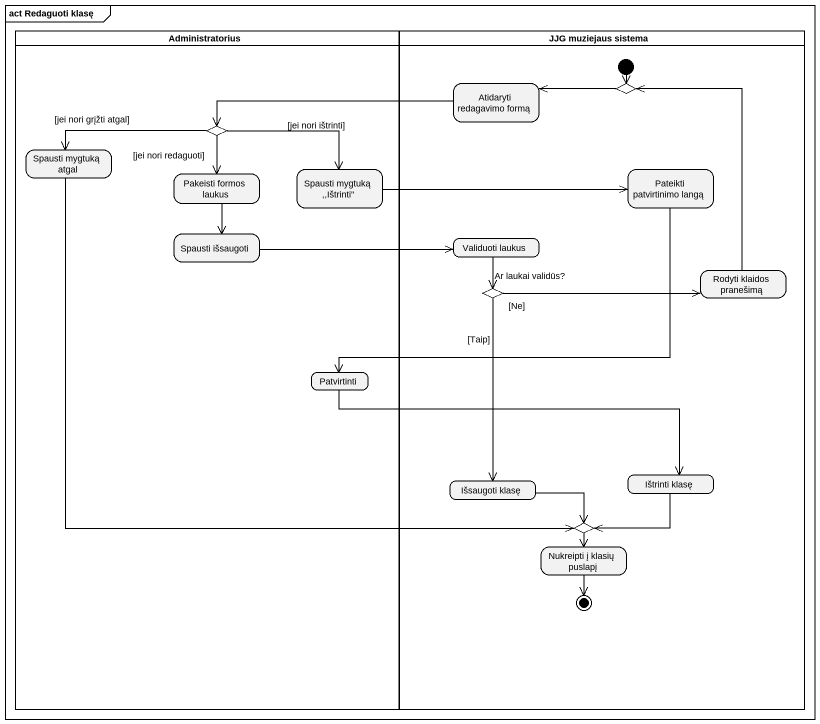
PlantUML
@startuml
mainframe act Redaguoti klasę
hide empty description
state Administratorius <<partition>> {
  state choice2 <<choice>>
  state "Spausti mygtuką atgal" as Spausti_mygtuką_atgal
  state "Pakeisti formos laukus" as Pakeisti_formos_laukus
  state "Spausti mygtuką ,,Ištrinti''" as Spausti_mygtuką_Ištrinti
  state "Spausti išsaugoti" as Spausti_išsaugoti
  state Patvirtinti
}
state "JJG muziejaus sistema" as JJG_muziejaus_sistema <<partition>> {
  state "Atidaryti redagavimo formą" as Atidaryti_redagavimo_formą
  state choice1 <<choice>>
  state "Pateikti patvirtinimo langą" as Pateikti_patvirtinimo_langą
  state "Validuoti laukus" as Validuoti_laukus
  state choice3 <<choice>>
  state "Rodyti klaidos pranešimą" as Rodyti_klaidos_pranešimą
  state "Išsaugoti klasę" as Išsaugoti_klasę
  state "Ištrinti klasę" as Ištrinti_klasę
  state choice4 <<choice>>
  state "Nukreipti į klasių puslapį" as Nukreipti_į_klasių_puslapį
  [*] --> choice1
  Nukreipti_į_klasių_puslapį --> [*]
}
Atidaryti_redagavimo_formą -left-> choice2
choice1 -left-> Atidaryti_redagavimo_formą
choice2 -left-> Spausti_mygtuką_atgal : [jei nori grįžti atgal]
choice2 --> Pakeisti_formos_laukus : [jei nori redaguoti]
choice2 -right-> Spausti_mygtuką_Ištrinti : [jei nori ištrinti]
Spausti_mygtuką_atgal --> choice4
Pakeisti_formos_laukus --> Spausti_išsaugoti
Spausti_mygtuką_Ištrinti -right-> Pateikti_patvirtinimo_langą
Pateikti_patvirtinimo_langą -left-> Patvirtinti
Spausti_išsaugoti -right-> Validuoti_laukus
Validuoti_laukus --> choice3 : Ar laukai validūs?
choice3 -right-> Rodyti_klaidos_pranešimą : [Ne]
choice3 --> Išsaugoti_klasę : [Taip]
Rodyti_klaidos_pranešimą -up-> choice1
Patvirtinti -right-> Ištrinti_klasę
Išsaugoti_klasę -right-> choice4
Ištrinti_klasę -left-> choice4
choice4 --> Nukreipti_į_klasių_puslapį
@enduml
